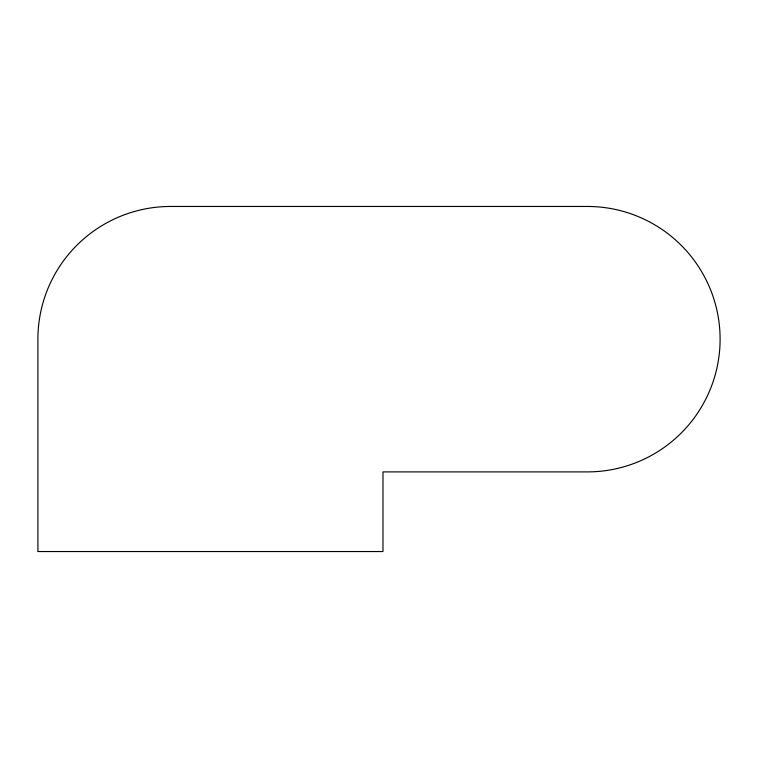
<?xml version="1.0" encoding="UTF-8"?>
<svg xmlns="http://www.w3.org/2000/svg" width="758" height="758" viewBox="0 0 758 758"><rect width="100%" height="100%" fill="white"/><g stroke="black" fill="none" stroke-linecap="round" stroke-linejoin="round"><path stroke-width="1.14" d="M587.374 206.46L170.626 206.46A132.726 132.726 0 0 0 37.9 339.186L37.9 551.54L382.979 551.54L382.979 471.902L587.374 471.902A132.726 132.726 0 0 0 720.1 339.186A132.726 132.726 0 0 0 587.374 206.46"/></g></svg>
